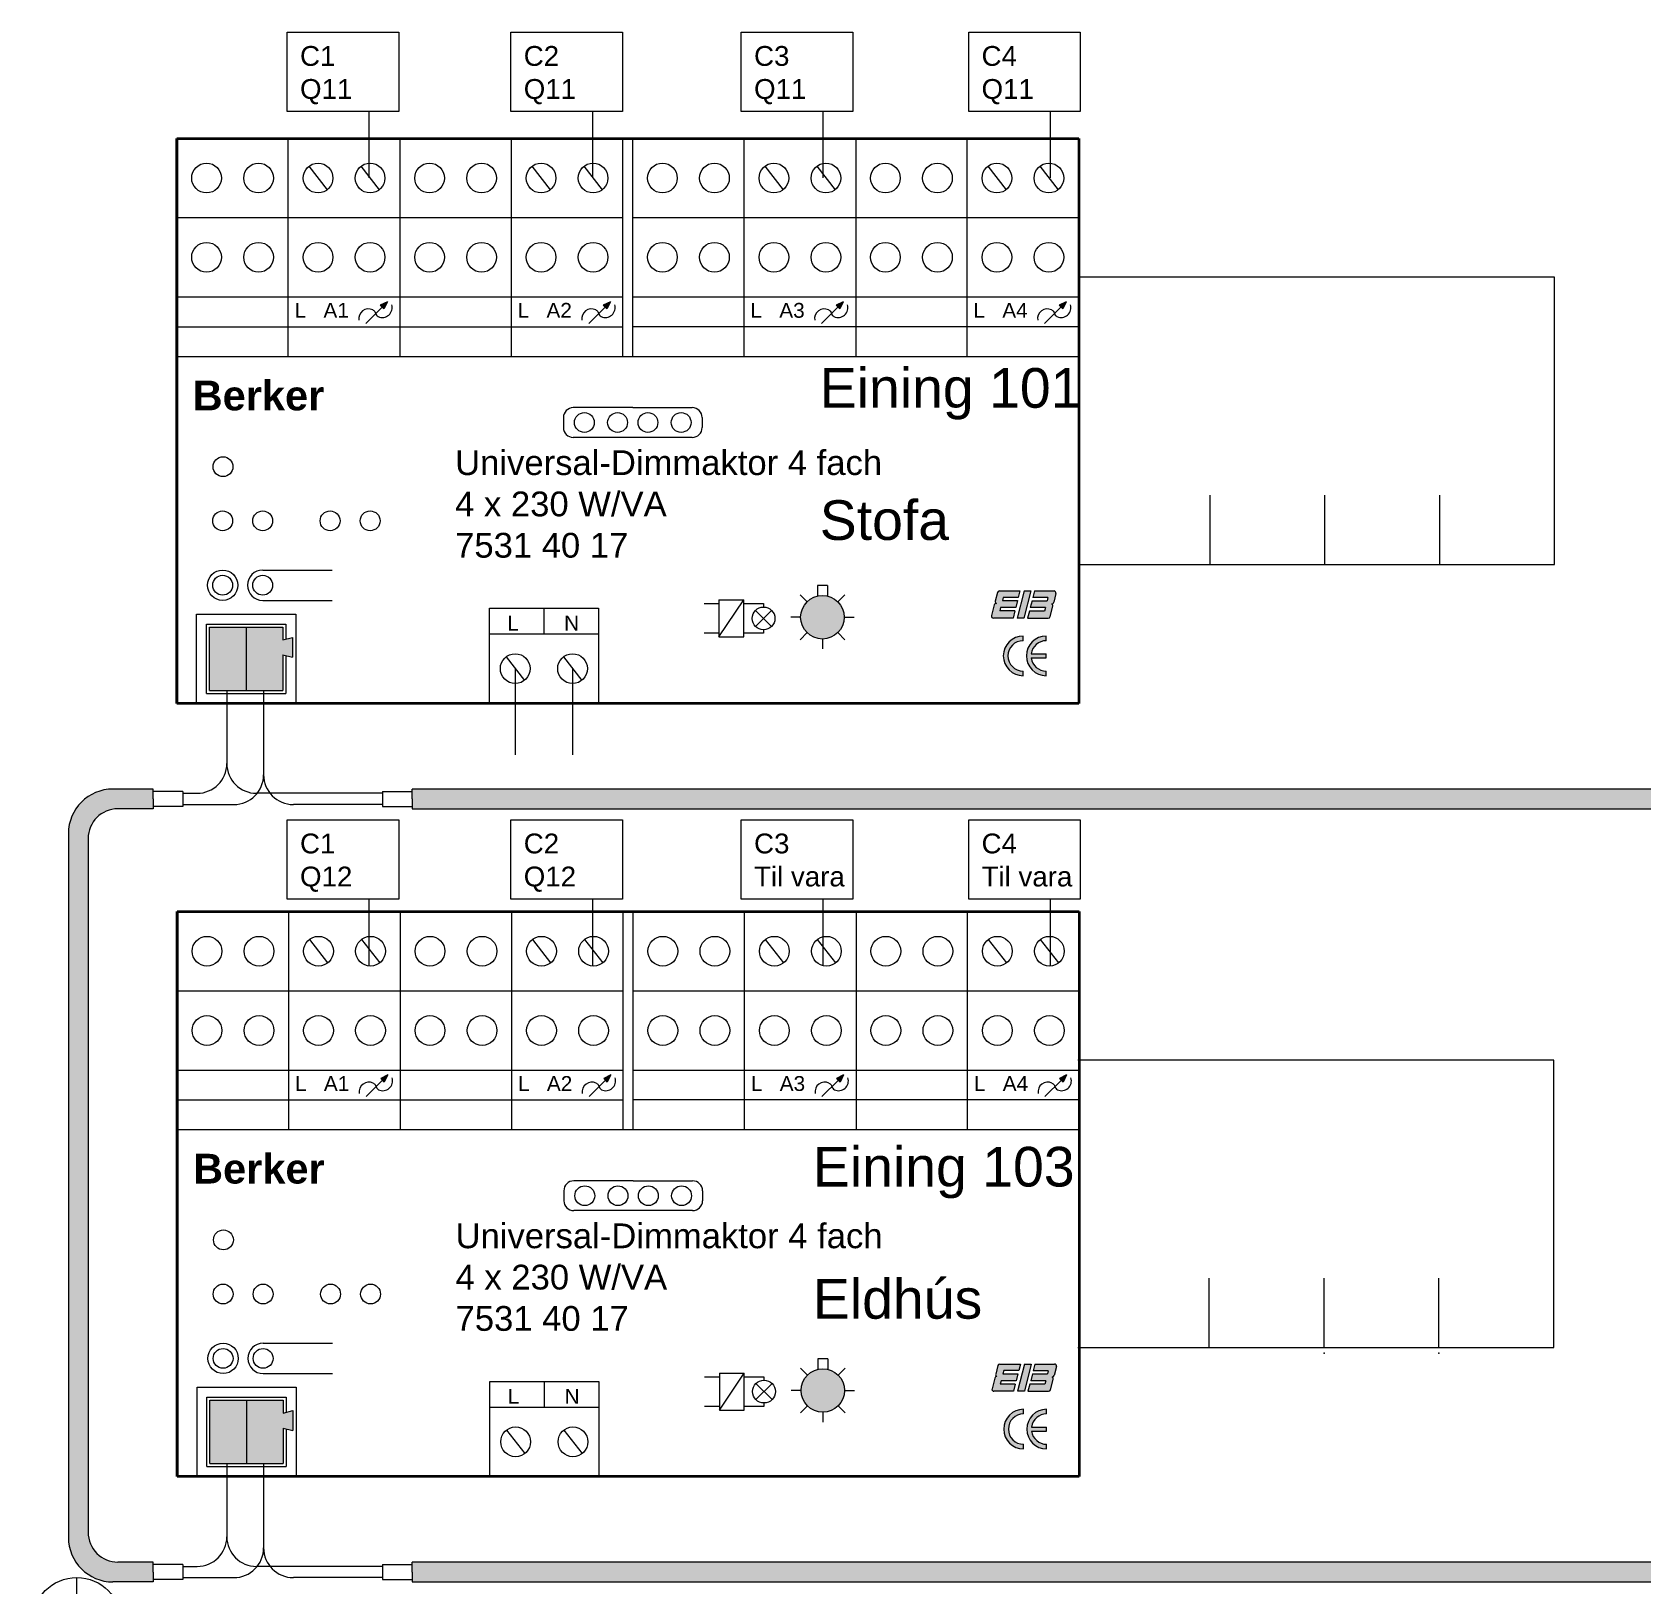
# Model space of a CAD drawing. Header units: millimetres. Extents: x -242231 to 419123, y -2399 to 525285.
# Drawn here: x -50693 to -47420, y 175214 to 178371 of the extents above; entities that cross this region are included whole.
import ezdxf

# ---------------------------------------------------------------- set-up
doc = ezdxf.new("R2010")
doc.units = ezdxf.units.MM
for name, color, linetype, lineweight in [('R-635 Töfluteikning', 7, 'Continuous', 15), ('R-635 Töfluteikning dinskinna', 32, 'Continuous', 15), ('R-635 Töfluteikning þunt', 251, 'Continuous', 20), ('R-635 Töfluteikning þykkt', 7, 'Continuous', 35), ('Texti', 3, 'Continuous', 20)]:
    doc.layers.add(name, color=color, linetype=linetype, lineweight=lineweight)
doc.styles.get("Standard").update_dxf_attribs({"font": 'arial.ttf'})

msp = doc.modelspace()

# ---------------------------------------------------------------- hatches: boundary and pattern name
at = {"layer": 'R-635 Töfluteikning'}
h = msp.add_hatch(color=256, dxfattribs=at)
h.dxf.hatch_style = 1
h.paths.add_polyline_path([(-49970.659, 177822.835), (-49985.086, 177815.757), (-49977.738, 177808.409)])
h = msp.add_hatch(color=256, dxfattribs=at)
h.dxf.hatch_style = 1
h.paths.add_polyline_path([(-49517.15, 177822.835), (-49531.576, 177815.757), (-49524.228, 177808.409)])
h = msp.add_hatch(color=256, dxfattribs=at)
h.dxf.hatch_style = 1
h.paths.add_polyline_path([(-49043.638, 177822.835), (-49058.064, 177815.757), (-49050.716, 177808.409)])
h = msp.add_hatch(color=256, dxfattribs=at)
h.dxf.hatch_style = 1
h.paths.add_polyline_path([(-48590.128, 177822.835), (-48604.555, 177815.757), (-48597.207, 177808.409)])
h = msp.add_hatch(color=256, dxfattribs=at)
h.dxf.hatch_style = 1
h.paths.add_polyline_path([(-49041.726, 177181.162, 1), (-49130.185, 177181.162, 1)])
h = msp.add_hatch(color=5, dxfattribs=at)
h.dxf.hatch_style = 1
h.paths.add_polyline_path([(-48726.05, 177234.766, 0.34332994), (-48729.958, 177231.724), (-48734.386, 177214.229, 0.40171035), (-48731.634, 177209.378, 0.38359925), (-48736.504, 177205.863), (-48741.91, 177184.505, 0.4888375), (-48738.002, 177179.484), (-48698.23, 177179.484), (-48694.57, 177193.942), (-48725.274, 177193.942), (-48723.407, 177201.018), (-48692.779, 177201.018), (-48689.247, 177214.972), (-48719.725, 177214.972), (-48718.018, 177221.442), (-48687.609, 177221.442), (-48684.237, 177234.766)])
h.paths.add_polyline_path([(-48689.884, 177179.484), (-48675.954, 177179.484), (-48661.961, 177234.766), (-48675.891, 177234.766)])
h.paths.add_polyline_path([(-48654.712, 177234.766), (-48658.131, 177221.257), (-48627.427, 177221.257), (-48629.065, 177214.787), (-48659.543, 177214.787), (-48663.225, 177200.833), (-48632.521, 177200.833), (-48634.388, 177193.757), (-48665.092, 177193.757), (-48668.705, 177179.484), (-48626.808, 177179.484, 0.34332994), (-48622.9, 177182.526), (-48617.559, 177203.626, 0.35094923), (-48619.646, 177208.212), (-48619.426, 177208.646, 0.34332994), (-48615.518, 177211.688), (-48610.947, 177229.746, 0.4888375), (-48614.855, 177234.766)])
h = msp.add_hatch(color=3, dxfattribs=at)
h.dxf.hatch_style = 1
h.paths.add_polyline_path([(-50332.326, 177032.114), (-50257.748, 177032.114), (-50257.748, 177161.112), (-50332.326, 177161.112)])
h = msp.add_hatch(color=1, dxfattribs=at)
h.dxf.hatch_style = 1
h.paths.add_polyline_path([(-50183.171, 177104.385), (-50163.675, 177099.539), (-50163.675, 177139.851), (-50183.171, 177135.006), (-50183.171, 177161.112), (-50257.748, 177161.112), (-50257.748, 177032.114), (-50183.171, 177032.114)])
h = msp.add_hatch(color=256, dxfattribs=at)
h.dxf.hatch_style = 1
h.paths.add_polyline_path([(-48677.744, 177062.3), (-48677.744, 177071.717, -1), (-48677.744, 177133.506), (-48677.744, 177142.924, 1)])
h.paths.add_polyline_path([(-48630.77, 177133.506), (-48630.77, 177142.924, 1), (-48630.77, 177062.3), (-48630.77, 177071.717, -0.37450812), (-48661.373, 177098.379), (-48630.77, 177098.379), (-48630.77, 177106.845), (-48661.373, 177106.845, -0.37450812)])
h = msp.add_hatch(color=3, dxfattribs=at)
h.dxf.hatch_style = 1
h.paths.add_polyline_path([(-50518.637, 176791.643), (-50446.781, 176791.643), (-50446.781, 176811.799), (-50446.781, 176831.955), (-50528.715, 176831.955, 0.41421356), (-50619.417, 176741.253), (-50619.417, 175310.178, 0.41421356), (-50528.715, 175219.476), (-50446.781, 175219.476), (-50446.781, 175239.632), (-50446.781, 175259.788), (-50518.637, 175259.788, -0.41421356), (-50579.105, 175320.256), (-50579.105, 176731.175, -0.41421356)])
h = msp.add_hatch(color=3, dxfattribs=at)
h.dxf.hatch_style = 1
h.paths.add_polyline_path([(-49920.218, 176831.955), (-49920.218, 176811.799), (-49920.218, 176791.643), (-46475.899, 176791.643), (-46475.899, 176811.799), (-46475.899, 176831.955)])
h = msp.add_hatch(color=256, dxfattribs=at)
h.dxf.hatch_style = 1
h.paths.add_polyline_path([(-49969.777, 176250.532), (-49984.203, 176243.453), (-49976.855, 176236.105)])
h = msp.add_hatch(color=256, dxfattribs=at)
h.dxf.hatch_style = 1
h.paths.add_polyline_path([(-49516.267, 176250.532), (-49530.693, 176243.453), (-49523.346, 176236.105)])
h = msp.add_hatch(color=256, dxfattribs=at)
h.dxf.hatch_style = 1
h.paths.add_polyline_path([(-49042.755, 176250.532), (-49057.181, 176243.453), (-49049.833, 176236.105)])
h = msp.add_hatch(color=256, dxfattribs=at)
h.dxf.hatch_style = 1
h.paths.add_polyline_path([(-48589.245, 176250.532), (-48603.672, 176243.453), (-48596.324, 176236.105)])
h = msp.add_hatch(color=256, dxfattribs=at)
h.dxf.hatch_style = 1
h.paths.add_polyline_path([(-49040.843, 175608.859, 1), (-49129.302, 175608.859, 1)])
h = msp.add_hatch(color=5, dxfattribs=at)
h.dxf.hatch_style = 1
h.paths.add_polyline_path([(-48725.167, 175662.463, 0.34332994), (-48729.075, 175659.421), (-48733.503, 175641.925, 0.40171035), (-48730.751, 175637.074, 0.38359925), (-48735.621, 175633.559), (-48741.027, 175612.201, 0.4888375), (-48737.119, 175607.181), (-48697.347, 175607.181), (-48693.687, 175621.639), (-48724.391, 175621.639), (-48722.524, 175628.715), (-48691.896, 175628.715), (-48688.364, 175642.669), (-48718.842, 175642.669), (-48717.135, 175649.138), (-48686.727, 175649.138), (-48683.354, 175662.463)])
h.paths.add_polyline_path([(-48689.002, 175607.181), (-48675.072, 175607.181), (-48661.079, 175662.463), (-48675.008, 175662.463)])
h.paths.add_polyline_path([(-48653.829, 175662.463), (-48657.249, 175648.953), (-48626.545, 175648.953), (-48628.182, 175642.484), (-48658.661, 175642.484), (-48662.342, 175628.53), (-48631.638, 175628.53), (-48633.505, 175621.454), (-48664.209, 175621.454), (-48667.822, 175607.181), (-48625.925, 175607.181, 0.34332994), (-48622.017, 175610.223), (-48616.676, 175631.322, 0.35094923), (-48618.763, 175635.908), (-48618.543, 175636.343, 0.34332994), (-48614.635, 175639.385), (-48610.065, 175657.443, 0.4888375), (-48613.973, 175662.463)])
h = msp.add_hatch(color=3, dxfattribs=at)
h.dxf.hatch_style = 1
h.paths.add_polyline_path([(-50331.389, 175459.983), (-50256.812, 175459.983), (-50256.812, 175588.981), (-50331.389, 175588.981)])
h = msp.add_hatch(color=1, dxfattribs=at)
h.dxf.hatch_style = 1
h.paths.add_polyline_path([(-50182.235, 175532.255), (-50162.738, 175527.409), (-50162.738, 175567.721), (-50182.235, 175562.875), (-50182.235, 175588.981), (-50256.812, 175588.981), (-50256.812, 175459.983), (-50182.235, 175459.983)])
h = msp.add_hatch(color=256, dxfattribs=at)
h.dxf.hatch_style = 1
h.paths.add_polyline_path([(-48676.862, 175489.996), (-48676.862, 175499.414, -1), (-48676.862, 175561.203), (-48676.862, 175570.62, 1)])
h.paths.add_polyline_path([(-48629.887, 175561.203), (-48629.887, 175570.62, 1), (-48629.887, 175489.996), (-48629.887, 175499.414, -0.37450812), (-48660.491, 175526.076), (-48629.887, 175526.076), (-48629.887, 175534.541), (-48660.491, 175534.541, -0.37450812)])
h = msp.add_hatch(color=3, dxfattribs=at)
h.dxf.hatch_style = 1
h.paths.add_polyline_path([(-49920.218, 175259.881), (-49920.218, 175239.725), (-49920.218, 175219.569), (-46475.899, 175219.569), (-46475.899, 175239.725), (-46475.899, 175259.881)])

# ---------------------------------------------------------------- linework, layer by layer
for p, q in [((-50174.266, 178209.716), (-50174.266, 178370.964)), ((-50174.266, 178370.964), (-49947.511, 178370.964)), ((-49947.511, 178370.964), (-49947.511, 178209.716)), ((-49719.283, 178209.716), (-49719.283, 178370.964)), ((-49719.283, 178370.964), (-49492.528, 178370.964)), ((-49492.528, 178370.964), (-49492.528, 178209.716)), ((-49250.918, 178209.716), (-49250.918, 178370.964)), ((-49250.918, 178370.964), (-49024.163, 178370.964)), ((-49024.163, 178370.964), (-49024.163, 178209.716)), ((-48788.229, 178209.716), (-48788.229, 178370.964)), ((-48788.229, 178370.964), (-48561.474, 178370.964)), ((-48561.474, 178370.964), (-48561.474, 178209.716)), ((-49947.511, 178209.716), (-50174.266, 178209.716)), ((-50007.979, 178074.68), (-50007.979, 178209.716)), ((-49492.528, 178209.716), (-49719.283, 178209.716)), ((-49552.996, 178074.68), (-49552.996, 178209.716)), ((-49024.163, 178209.716), (-49250.918, 178209.716)), ((-49084.631, 178074.68), (-49084.631, 178209.716)), ((-48561.474, 178209.716), (-48788.229, 178209.716)), ((-48621.942, 178074.68), (-48621.942, 178209.716)), ((-50172.042, 177711.614), (-50172.042, 178155.046)), ((-49945.288, 178155.046), (-49945.288, 177711.614)), ((-49718.533, 177711.614), (-49718.533, 178155.046)), ((-49491.778, 177711.614), (-49491.778, 178155.046)), ((-49471.776, 177711.614), (-49471.776, 178155.046)), ((-49245.021, 177711.614), (-49245.021, 178155.046)), ((-49018.266, 178155.046), (-49018.266, 177711.614)), ((-48791.511, 177711.614), (-48791.511, 178155.046)), ((-50398.797, 177993.798), (-49491.778, 177993.798)), ((-49471.776, 177993.798), (-48564.756, 177993.798)), ((-50398.797, 177832.55), (-49491.778, 177832.55)), ((-50014.744, 177778.751), (-49981.412, 177812.083)), ((-49970.659, 177822.835), (-49985.086, 177815.757)), ((-49985.086, 177815.757), (-49977.738, 177808.409)), ((-49970.659, 177822.835), (-49977.738, 177808.409)), ((-49561.234, 177778.751), (-49527.902, 177812.083)), ((-49517.15, 177822.835), (-49531.576, 177815.757)), ((-49531.576, 177815.757), (-49524.228, 177808.409)), ((-49517.15, 177822.835), (-49524.228, 177808.409)), ((-49471.776, 177832.55), (-48564.756, 177832.55)), ((-49087.722, 177778.751), (-49054.39, 177812.083)), ((-49043.638, 177822.835), (-49058.064, 177815.757)), ((-49058.064, 177815.757), (-49050.716, 177808.409)), ((-49043.638, 177822.835), (-49050.716, 177808.409)), ((-48634.213, 177778.751), (-48600.881, 177812.083)), ((-48590.128, 177822.835), (-48604.555, 177815.757)), ((-48604.555, 177815.757), (-48597.207, 177808.409)), ((-48590.128, 177822.835), (-48597.207, 177808.409)), ((-50398.797, 177772.082), (-49491.778, 177772.082)), ((-48564.756, 177772.082), (-49471.776, 177772.082)), ((-50398.797, 177711.614), (-48564.756, 177711.614)), ((-49612.714, 177587.271), (-49612.714, 177567.115)), ((-49471.622, 177607.427), (-49592.558, 177607.427)), ((-49471.622, 177607.427), (-49350.686, 177607.427)), ((-49330.53, 177587.271), (-49330.53, 177567.115)), ((-49350.686, 177546.959), (-49592.558, 177546.959)), ((-50224.199, 177277.245), (-50083.107, 177277.245)), ((-49117.23, 177212.437), (-49131.483, 177226.69)), ((-49075.877, 177245.548), (-49096.033, 177245.548)), ((-49096.033, 177245.548), (-49096.033, 177224.228)), ((-49075.877, 177245.548), (-49075.877, 177224.228)), ((-49054.68, 177212.437), (-49040.428, 177226.69)), ((-50224.199, 177215.5), (-50083.107, 177215.5)), ((-49763.183, 177147.246), (-49763.183, 177199.488)), ((-49763.183, 177199.488), (-49541.467, 177199.488)), ((-49652.325, 177199.488), (-49652.325, 177147.246)), ((-49541.467, 177199.488), (-49541.467, 177147.246)), ((-49326.579, 177209.09), (-49296.345, 177209.09)), ((-49326.579, 177209.09), (-49296.345, 177209.09)), ((-49296.345, 177216.463), (-49296.345, 177141.249)), ((-49296.345, 177216.463), (-49245.955, 177216.463)), ((-49296.345, 177141.249), (-49245.955, 177216.463)), ((-49245.955, 177141.249), (-49245.955, 177216.463)), ((-49245.955, 177209.09), (-49205.643, 177209.09)), ((-49189.275, 177162.488), (-49222.01, 177195.223)), ((-49222.01, 177162.488), (-49189.275, 177195.223)), ((-49205.643, 177209.09), (-49205.643, 177202.003)), ((-50358.485, 177006.155), (-50358.485, 177187.558)), ((-50358.485, 177187.558), (-50156.925, 177187.558)), ((-50332.282, 177032.357), (-50332.282, 177161.356)), ((-50332.282, 177161.356), (-50183.128, 177161.356)), ((-50257.705, 177161.356), (-50257.705, 177032.357)), ((-50183.128, 177161.356), (-50183.128, 177135.249)), ((-50156.925, 177187.558), (-50156.925, 177006.155)), ((-49130.185, 177181.162), (-49150.341, 177181.162)), ((-49041.726, 177181.162), (-49021.57, 177181.162)), ((-50183.128, 177135.249), (-50163.632, 177140.095)), ((-50163.632, 177140.095), (-50163.632, 177099.783)), ((-49763.183, 177006.155), (-49763.183, 177147.246)), ((-49763.183, 177147.246), (-49541.467, 177147.246)), ((-49541.467, 177147.246), (-49541.467, 177006.155)), ((-49296.345, 177148.622), (-49326.579, 177148.622)), ((-49296.345, 177141.249), (-49245.955, 177141.249)), ((-49205.643, 177148.622), (-49245.955, 177148.622)), ((-49205.643, 177155.708), (-49205.643, 177148.622)), ((-49117.23, 177149.887), (-49131.483, 177135.634)), ((-49085.955, 177136.932), (-49085.955, 177116.776)), ((-49054.68, 177149.887), (-49040.428, 177135.634)), ((-48677.744, 177133.506), (-48677.744, 177142.924)), ((-48630.77, 177133.506), (-48630.77, 177142.924)), ((-50183.128, 177104.629), (-50183.128, 177032.357)), ((-50183.128, 177104.629), (-50163.632, 177099.783)), ((-48661.373, 177106.845), (-48630.77, 177106.845)), ((-48661.373, 177098.379), (-48630.77, 177098.379)), ((-48630.77, 177098.379), (-48630.77, 177106.845)), ((-48677.744, 177062.3), (-48677.744, 177071.717)), ((-48630.77, 177062.3), (-48630.77, 177071.717)), ((-50332.282, 177032.357), (-50183.128, 177032.357)), ((-50386.313, 176826.916), (-50446.781, 176826.916)), ((-50386.313, 176796.682), (-50446.781, 176796.682)), ((-50386.313, 176826.916), (-50386.313, 176796.682)), ((-49980.686, 176826.916), (-49980.686, 176796.682)), ((-49980.686, 176826.916), (-49920.218, 176826.916)), ((-49980.686, 176796.682), (-49920.218, 176796.682)), ((-50174.266, 176608.201), (-50174.266, 176769.449)), ((-50174.266, 176769.449), (-49947.511, 176769.449)), ((-49947.511, 176769.449), (-49947.511, 176608.201)), ((-49719.283, 176608.201), (-49719.283, 176769.449)), ((-49719.283, 176769.449), (-49492.528, 176769.449)), ((-49492.528, 176769.449), (-49492.528, 176608.201)), ((-49250.918, 176608.201), (-49250.918, 176769.449)), ((-49250.918, 176769.449), (-49024.163, 176769.449)), ((-49024.163, 176769.449), (-49024.163, 176608.201)), ((-48788.229, 176608.201), (-48788.229, 176769.449)), ((-48788.229, 176769.449), (-48561.474, 176769.449)), ((-48561.474, 176769.449), (-48561.474, 176608.201)), ((-49947.511, 176608.201), (-50174.266, 176608.201)), ((-50007.979, 176473.165), (-50007.979, 176608.201)), ((-49492.528, 176608.201), (-49719.283, 176608.201)), ((-49552.996, 176473.165), (-49552.996, 176608.201)), ((-49024.163, 176608.201), (-49250.918, 176608.201)), ((-49084.631, 176473.165), (-49084.631, 176608.201)), ((-48561.474, 176608.201), (-48788.229, 176608.201)), ((-48621.942, 176473.165), (-48621.942, 176608.201)), ((-50171.16, 176139.311), (-50171.16, 176582.742)), ((-49944.405, 176582.742), (-49944.405, 176139.311)), ((-49717.65, 176139.311), (-49717.65, 176582.742)), ((-49490.895, 176139.311), (-49490.895, 176582.742)), ((-49470.893, 176139.311), (-49470.893, 176582.742)), ((-49244.138, 176139.311), (-49244.138, 176582.742)), ((-49017.383, 176582.742), (-49017.383, 176139.311)), ((-48790.628, 176139.311), (-48790.628, 176582.742)), ((-50397.914, 176421.494), (-49490.895, 176421.494)), ((-49470.893, 176421.494), (-48563.874, 176421.494)), ((-50397.914, 176260.246), (-49490.895, 176260.246)), ((-50013.861, 176206.447), (-49980.529, 176239.779)), ((-49969.777, 176250.532), (-49984.203, 176243.453)), ((-49984.203, 176243.453), (-49976.855, 176236.105)), ((-49969.777, 176250.532), (-49976.855, 176236.105)), ((-49560.352, 176206.447), (-49527.02, 176239.779)), ((-49516.267, 176250.532), (-49530.693, 176243.453)), ((-49530.693, 176243.453), (-49523.346, 176236.105)), ((-49516.267, 176250.532), (-49523.346, 176236.105)), ((-49470.893, 176260.246), (-48563.874, 176260.246)), ((-49086.839, 176206.447), (-49053.507, 176239.779)), ((-49042.755, 176250.532), (-49057.181, 176243.453)), ((-49057.181, 176243.453), (-49049.833, 176236.105)), ((-49042.755, 176250.532), (-49049.833, 176236.105)), ((-48633.33, 176206.447), (-48599.998, 176239.779)), ((-48589.245, 176250.532), (-48603.672, 176243.453)), ((-48603.672, 176243.453), (-48596.324, 176236.105)), ((-48589.245, 176250.532), (-48596.324, 176236.105)), ((-50397.914, 176199.778), (-49490.895, 176199.778)), ((-48563.874, 176199.778), (-49470.893, 176199.778)), ((-50397.914, 176139.311), (-48563.874, 176139.311)), ((-49611.831, 176014.967), (-49611.831, 175994.811)), ((-49470.739, 176035.123), (-49591.675, 176035.123)), ((-49470.739, 176035.123), (-49349.803, 176035.123)), ((-49329.647, 176014.967), (-49329.647, 175994.811)), ((-49349.803, 175974.655), (-49591.675, 175974.655)), ((-50223.316, 175704.941), (-50082.224, 175704.941)), ((-49116.348, 175640.134), (-49130.6, 175654.386)), ((-49074.994, 175673.244), (-49095.15, 175673.244)), ((-49095.15, 175673.244), (-49095.15, 175651.925)), ((-49074.994, 175673.244), (-49074.994, 175651.925)), ((-49053.797, 175640.134), (-49039.545, 175654.386)), ((-50223.316, 175643.197), (-50082.224, 175643.197)), ((-49762.3, 175574.943), (-49762.3, 175627.185)), ((-49762.3, 175627.185), (-49540.585, 175627.185)), ((-49651.442, 175627.185), (-49651.442, 175574.943)), ((-49540.585, 175627.185), (-49540.585, 175574.943)), ((-49325.696, 175636.786), (-49295.462, 175636.786)), ((-49325.696, 175636.786), (-49295.462, 175636.786)), ((-49295.462, 175644.16), (-49295.462, 175568.945)), ((-49295.462, 175644.16), (-49245.072, 175644.16)), ((-49295.462, 175568.945), (-49245.072, 175644.16)), ((-49245.072, 175568.945), (-49245.072, 175644.16)), ((-49245.072, 175636.786), (-49204.76, 175636.786)), ((-49188.392, 175590.185), (-49221.128, 175622.92)), ((-49221.128, 175590.185), (-49188.392, 175622.92)), ((-49204.76, 175636.786), (-49204.76, 175629.7)), ((-50357.602, 175433.851), (-50357.602, 175615.255)), ((-50357.602, 175615.255), (-50156.043, 175615.255)), ((-50331.4, 175460.054), (-50331.4, 175589.052)), ((-50331.4, 175589.052), (-50182.245, 175589.052)), ((-50256.823, 175589.052), (-50256.823, 175460.054)), ((-50182.245, 175589.052), (-50182.245, 175562.946)), ((-50156.043, 175615.255), (-50156.043, 175433.851)), ((-49129.302, 175608.859), (-49149.458, 175608.859)), ((-49040.843, 175608.859), (-49020.687, 175608.859)), ((-50182.245, 175562.946), (-50162.749, 175567.792)), ((-50162.749, 175567.792), (-50162.749, 175527.48)), ((-49762.3, 175433.851), (-49762.3, 175574.943)), ((-49762.3, 175574.943), (-49540.585, 175574.943)), ((-49540.585, 175574.943), (-49540.585, 175433.851)), ((-49295.462, 175576.318), (-49325.696, 175576.318)), ((-49295.462, 175568.945), (-49245.072, 175568.945)), ((-49204.76, 175576.318), (-49245.072, 175576.318)), ((-49204.76, 175583.405), (-49204.76, 175576.318)), ((-49116.348, 175577.584), (-49130.6, 175563.331)), ((-49085.072, 175564.629), (-49085.072, 175544.473)), ((-49053.797, 175577.584), (-49039.545, 175563.331)), ((-48676.862, 175561.203), (-48676.862, 175570.62)), ((-48629.887, 175561.203), (-48629.887, 175570.62)), ((-50182.245, 175532.325), (-50182.245, 175460.054)), ((-50182.245, 175532.325), (-50162.749, 175527.48)), ((-48660.491, 175534.541), (-48629.887, 175534.541)), ((-48660.491, 175526.076), (-48629.887, 175526.076)), ((-48629.887, 175526.076), (-48629.887, 175534.541)), ((-48676.862, 175489.996), (-48676.862, 175499.414)), ((-48629.887, 175489.996), (-48629.887, 175499.414)), ((-50331.4, 175460.054), (-50182.245, 175460.054)), ((-50602.235, 175046.993), (-50602.235, 175228.397)), ((-50386.313, 175254.749), (-50446.781, 175254.749)), ((-50386.313, 175254.749), (-50386.313, 175224.515)), ((-49980.686, 175254.749), (-49980.686, 175224.515)), ((-49980.686, 175254.749), (-49920.218, 175254.749)), ((-50386.313, 175224.515), (-50446.781, 175224.515)), ((-49980.686, 175224.515), (-49920.218, 175224.515))]:
    msp.add_line(p, q, dxfattribs=at)
at = {"layer": 'R-635 Töfluteikning', "color": 5}
for p, q in [((-48729.958, 177231.724), (-48734.386, 177214.229)), ((-48726.05, 177234.766), (-48684.237, 177234.766)), ((-48718.018, 177221.442), (-48719.725, 177214.972)), ((-48687.609, 177221.442), (-48718.018, 177221.442)), ((-48675.891, 177234.766), (-48689.884, 177179.484)), ((-48684.237, 177234.766), (-48687.609, 177221.442)), ((-48661.961, 177234.766), (-48675.954, 177179.484)), ((-48675.891, 177234.766), (-48661.961, 177234.766)), ((-48654.712, 177234.766), (-48658.131, 177221.257)), ((-48654.712, 177234.766), (-48614.855, 177234.766)), ((-48610.947, 177229.746), (-48615.518, 177211.688)), ((-48736.427, 177206.166), (-48741.91, 177184.505)), ((-48731.779, 177209.424), (-48731.791, 177209.392)), ((-48723.407, 177201.018), (-48725.274, 177193.942)), ((-48694.57, 177193.942), (-48725.274, 177193.942)), ((-48692.703, 177201.018), (-48723.407, 177201.018)), ((-48719.725, 177214.972), (-48689.247, 177214.972)), ((-48694.57, 177193.942), (-48698.23, 177179.484)), ((-48689.247, 177214.972), (-48692.779, 177201.018)), ((-48665.092, 177193.757), (-48668.705, 177179.484)), ((-48634.388, 177193.757), (-48665.092, 177193.757)), ((-48659.543, 177214.787), (-48663.225, 177200.833)), ((-48632.521, 177200.833), (-48663.225, 177200.833)), ((-48659.543, 177214.787), (-48629.065, 177214.787)), ((-48627.427, 177221.257), (-48658.131, 177221.257)), ((-48632.521, 177200.833), (-48634.388, 177193.757)), ((-48627.427, 177221.257), (-48629.065, 177214.787)), ((-48622.9, 177182.526), (-48617.559, 177203.626)), ((-48619.426, 177208.646), (-48619.646, 177208.212)), ((-48698.23, 177179.484), (-48738.002, 177179.484)), ((-48675.954, 177179.484), (-48689.884, 177179.484)), ((-48668.705, 177179.484), (-48626.808, 177179.484)), ((-49594.026, 177076.7), (-49594.026, 176901.673)), ((-48729.075, 175659.421), (-48733.503, 175641.925)), ((-48725.167, 175662.463), (-48683.354, 175662.463)), ((-48675.008, 175662.463), (-48689.002, 175607.181)), ((-48683.354, 175662.463), (-48686.727, 175649.138)), ((-48661.079, 175662.463), (-48675.072, 175607.181)), ((-48675.008, 175662.463), (-48661.079, 175662.463)), ((-48653.829, 175662.463), (-48657.249, 175648.953)), ((-48653.829, 175662.463), (-48613.973, 175662.463)), ((-48610.065, 175657.443), (-48614.635, 175639.385)), ((-48735.544, 175633.863), (-48741.027, 175612.201)), ((-48730.897, 175637.121), (-48730.908, 175637.088)), ((-48722.524, 175628.715), (-48724.391, 175621.639)), ((-48693.687, 175621.639), (-48724.391, 175621.639)), ((-48691.82, 175628.715), (-48722.524, 175628.715)), ((-48717.135, 175649.138), (-48718.842, 175642.669)), ((-48718.842, 175642.669), (-48688.364, 175642.669)), ((-48686.727, 175649.138), (-48717.135, 175649.138)), ((-48693.687, 175621.639), (-48697.347, 175607.181)), ((-48688.364, 175642.669), (-48691.896, 175628.715)), ((-48664.209, 175621.454), (-48667.822, 175607.181)), ((-48633.505, 175621.454), (-48664.209, 175621.454)), ((-48658.661, 175642.484), (-48662.342, 175628.53)), ((-48631.638, 175628.53), (-48662.342, 175628.53)), ((-48658.661, 175642.484), (-48628.182, 175642.484)), ((-48626.545, 175648.953), (-48657.249, 175648.953)), ((-48631.638, 175628.53), (-48633.505, 175621.454)), ((-48626.545, 175648.953), (-48628.182, 175642.484)), ((-48622.017, 175610.223), (-48616.676, 175631.322)), ((-48618.543, 175636.343), (-48618.763, 175635.908)), ((-48697.347, 175607.181), (-48737.119, 175607.181)), ((-48675.072, 175607.181), (-48689.002, 175607.181)), ((-48667.822, 175607.181), (-48625.925, 175607.181))]:
    msp.add_line(p, q, dxfattribs=at)
at = {"layer": 'R-635 Töfluteikning', "color": 36}
msp.add_line((-49710.624, 177076.7), (-49710.624, 176901.673), dxfattribs=at)
at = {"layer": 'R-635 Töfluteikning', "color": 3}
for p, q in [((-50297.125, 177032.357), (-50297.125, 176883.684)), ((-50446.781, 176831.955), (-50528.715, 176831.955)), ((-50446.781, 176811.799), (-50446.781, 176831.955)), ((-49920.218, 176811.799), (-49920.218, 176831.955)), ((-46475.899, 176831.955), (-49920.218, 176831.955)), ((-50446.781, 176811.799), (-50446.781, 176791.643)), ((-50386.313, 176823.216), (-50357.592, 176823.216)), ((-49980.686, 176823.216), (-50236.657, 176823.216)), ((-49920.218, 176811.799), (-49920.218, 176791.643)), ((-50446.781, 176791.643), (-50518.637, 176791.643)), ((-49920.218, 176791.643), (-46475.899, 176791.643)), ((-50619.417, 176741.253), (-50619.417, 175310.178)), ((-50579.105, 176731.175), (-50579.105, 175320.258)), ((-50297.125, 175460.191), (-50297.125, 175311.517)), ((-50446.781, 175259.788), (-50518.637, 175259.788)), ((-50446.781, 175239.632), (-50446.781, 175259.788)), ((-46475.899, 175259.881), (-49920.218, 175259.881)), ((-49920.218, 175239.632), (-49920.218, 175259.788)), ((-50446.781, 175239.632), (-50446.781, 175219.476)), ((-50386.313, 175251.049), (-50357.592, 175251.049)), ((-49980.686, 175251.049), (-50236.657, 175251.049)), ((-49920.218, 175239.632), (-49920.218, 175219.476)), ((-50446.781, 175219.476), (-50528.715, 175219.476)), ((-49920.218, 175219.569), (-46475.899, 175219.569))]:
    msp.add_line(p, q, dxfattribs=at)
at = {"layer": 'R-635 Töfluteikning', "color": 1}
for p, q in [((-50222.31, 177032.357), (-50222.31, 176860.85)), ((-50386.313, 176800.383), (-50282.778, 176800.383)), ((-49980.686, 176800.383), (-50161.842, 176800.383)), ((-50222.31, 175460.191), (-50222.31, 175288.684)), ((-50386.313, 175228.216), (-50282.778, 175228.216)), ((-49980.686, 175228.216), (-50161.842, 175228.216))]:
    msp.add_line(p, q, dxfattribs=at)
at = {"layer": 'R-635 Töfluteikning'}
for centre, radius in [((-50338.329, 178074.422), 30.234), ((-50232.51, 178074.422), 30.234), ((-50111.574, 178074.422), 30.234), ((-50005.756, 178074.422), 30.234), ((-49884.82, 178074.422), 30.234), ((-49779.001, 178074.422), 30.234), ((-49658.065, 178074.422), 30.234), ((-49552.246, 178074.422), 30.234), ((-49411.308, 178074.422), 30.234), ((-49305.489, 178074.422), 30.234), ((-49184.553, 178074.422), 30.234), ((-49078.734, 178074.422), 30.234), ((-48957.798, 178074.422), 30.234), ((-48851.979, 178074.422), 30.234), ((-48731.043, 178074.422), 30.234), ((-48625.224, 178074.422), 30.234), ((-50338.329, 177913.174), 30.234), ((-50232.51, 177913.174), 30.234), ((-50111.574, 177913.174), 30.234), ((-50005.756, 177913.174), 30.234), ((-49884.82, 177913.174), 30.234), ((-49779.001, 177913.174), 30.234), ((-49658.065, 177913.174), 30.234), ((-49552.246, 177913.174), 30.234), ((-49411.308, 177913.174), 30.234), ((-49305.489, 177913.174), 30.234), ((-49184.553, 177913.174), 30.234), ((-49078.734, 177913.174), 30.234), ((-48957.798, 177913.174), 30.234), ((-48851.979, 177913.174), 30.234), ((-48731.043, 177913.174), 30.234), ((-48625.224, 177913.174), 30.234), ((-49570.022, 177577.193), 20.156), ((-49502.503, 177577.193), 20.156), ((-49440.741, 177577.193), 20.156), ((-49373.222, 177577.193), 20.156), ((-50304.891, 177487.4), 20.156), ((-50305.587, 177377.298), 20.156), ((-50224.199, 177377.298), 20.156), ((-50087.07, 177377.298), 20.156), ((-50005.682, 177377.298), 20.156), ((-50305.587, 177246.372), 30.872), ((-50305.587, 177246.372), 20.156), ((-50224.199, 177246.372), 20.156), ((-49085.955, 177181.162), 44.23), ((-49205.643, 177178.856), 23.147), ((-49710.624, 177076.7), 30.234), ((-49594.026, 177076.7), 30.234), ((-50337.446, 176502.118), 30.234), ((-50231.628, 176502.118), 30.234), ((-50110.692, 176502.118), 30.234), ((-50004.873, 176502.118), 30.234), ((-49883.937, 176502.118), 30.234), ((-49778.118, 176502.118), 30.234), ((-49657.182, 176502.118), 30.234), ((-49551.363, 176502.118), 30.234), ((-49410.425, 176502.118), 30.234), ((-49304.606, 176502.118), 30.234), ((-49183.67, 176502.118), 30.234), ((-49077.851, 176502.118), 30.234), ((-48956.915, 176502.118), 30.234), ((-48851.096, 176502.118), 30.234), ((-48730.16, 176502.118), 30.234), ((-48624.341, 176502.118), 30.234), ((-50337.446, 176340.87), 30.234), ((-50231.628, 176340.87), 30.234), ((-50110.692, 176340.87), 30.234), ((-50004.873, 176340.87), 30.234), ((-49883.937, 176340.87), 30.234), ((-49778.118, 176340.87), 30.234), ((-49657.182, 176340.87), 30.234), ((-49551.363, 176340.87), 30.234), ((-49410.425, 176340.87), 30.234), ((-49304.606, 176340.87), 30.234), ((-49183.67, 176340.87), 30.234), ((-49077.851, 176340.87), 30.234), ((-48956.915, 176340.87), 30.234), ((-48851.096, 176340.87), 30.234), ((-48730.16, 176340.87), 30.234), ((-48624.341, 176340.87), 30.234), ((-49569.14, 176004.889), 20.156), ((-49501.62, 176004.889), 20.156), ((-49439.858, 176004.889), 20.156), ((-49372.339, 176004.889), 20.156), ((-50304.009, 175915.097), 20.156), ((-50304.704, 175804.995), 20.156), ((-50223.316, 175804.995), 20.156), ((-50086.187, 175804.995), 20.156), ((-50004.799, 175804.995), 20.156), ((-50304.704, 175674.069), 30.872), ((-50304.704, 175674.069), 20.156), ((-50223.316, 175674.069), 20.156), ((-49085.072, 175608.859), 44.23), ((-49204.76, 175606.552), 23.147), ((-49709.742, 175504.397), 30.234), ((-49593.143, 175504.397), 30.234), ((-50602.235, 175137.695), 90.702)]:
    msp.add_circle(centre, radius, dxfattribs=at)
for centre, radius, start, end in [((-49980.94, 177810.737), 19.996, 244.950715, 17.644125), ((-49527.43, 177810.737), 19.996, 244.950715, 17.644125), ((-49053.918, 177810.737), 19.996, 244.950715, 17.644125), ((-48600.408, 177810.737), 19.996, 244.950715, 17.644125), ((-50008.918, 177788.251), 19.996, 64.950715, 189.185), ((-49555.408, 177788.251), 19.996, 64.950715, 189.185), ((-49081.896, 177788.251), 19.996, 64.950715, 189.185), ((-48628.387, 177788.251), 19.996, 64.950715, 189.185), ((-49592.558, 177587.271), 20.156, 90, 180), ((-49350.686, 177587.271), 20.156, 0, 90), ((-49592.558, 177567.115), 20.156, 180, 270), ((-49350.686, 177567.115), 20.156, 270, 0), ((-50224.199, 177246.372), 30.872, 90, 270), ((-48677.744, 177102.612), 40.312, 90, 270), ((-48677.744, 177102.612), 30.895, 90, 270), ((-48630.77, 177102.612), 40.312, 90, 270), ((-48630.77, 177102.612), 30.895, 90, 172.125331), ((-48630.77, 177102.612), 30.895, 187.874669, 270), ((-49980.057, 176238.434), 19.996, 244.950715, 17.644125), ((-49526.547, 176238.434), 19.996, 244.950715, 17.644125), ((-49053.035, 176238.434), 19.996, 244.950715, 17.644125), ((-48599.526, 176238.434), 19.996, 244.950715, 17.644125), ((-50008.035, 176215.948), 19.996, 64.950715, 189.185), ((-49554.526, 176215.948), 19.996, 64.950715, 189.185), ((-49081.014, 176215.948), 19.996, 64.950715, 189.185), ((-48627.504, 176215.948), 19.996, 64.950715, 189.185), ((-49591.675, 176014.967), 20.156, 90, 180), ((-49349.803, 176014.967), 20.156, 0, 90), ((-49591.675, 175994.811), 20.156, 180, 270), ((-49349.803, 175994.811), 20.156, 270, 0), ((-50223.316, 175674.069), 30.872, 90, 270), ((-48676.862, 175530.308), 40.312, 90, 270), ((-48676.862, 175530.308), 30.895, 90, 270), ((-48629.887, 175530.308), 40.312, 90, 270), ((-48629.887, 175530.308), 30.895, 90, 172.125331), ((-48629.887, 175530.308), 30.895, 187.874669, 270)]:
    msp.add_arc(centre, radius, start, end, dxfattribs=at)
at = {"layer": 'R-635 Töfluteikning', "color": 5}
for centre, radius, start, end in [((-48726.05, 177230.735), 4.031, 90, 165.795524), ((-48614.855, 177230.735), 4.031, 345.795524, 90), ((-48732.115, 177204.913), 4.49, 85.862842, 163.796896), ((-48730.478, 177213.239), 4.031, 165.795524, 251.166797), ((-48621.467, 177204.615), 4.031, 345.795524, 63.149457), ((-48619.426, 177212.677), 4.031, 270, 345.795524), ((-48738.002, 177183.515), 4.031, 165.795524, 270), ((-48626.808, 177183.515), 4.031, 270, 345.795524), ((-48725.167, 175658.432), 4.031, 90, 165.795524), ((-48613.973, 175658.432), 4.031, 345.795524, 90), ((-48731.232, 175632.61), 4.49, 85.862842, 163.796896), ((-48729.595, 175640.936), 4.031, 165.795524, 251.166797), ((-48620.584, 175632.312), 4.031, 345.795524, 63.149457), ((-48618.543, 175640.374), 4.031, 270, 345.795524), ((-48737.119, 175611.212), 4.031, 165.795524, 270), ((-48625.925, 175611.212), 4.031, 270, 345.795524)]:
    msp.add_arc(centre, radius, start, end, dxfattribs=at)
at = {"layer": 'R-635 Töfluteikning', "color": 3}
for centre, radius, start, end in [((-50357.592, 176883.684), 60.468, 270, 0), ((-50236.657, 176883.684), 60.468, 180, 270), ((-50528.715, 176741.253), 90.702, 90, 180), ((-50518.637, 176731.175), 60.468, 90, 180), ((-50528.715, 175310.178), 90.702, 180, 270), ((-50518.637, 175320.256), 60.468, 179.998648, 270), ((-50357.592, 175311.517), 60.468, 270, 0), ((-50236.657, 175311.517), 60.468, 180, 270)]:
    msp.add_arc(centre, radius, start, end, dxfattribs=at)
at = {"layer": 'R-635 Töfluteikning', "color": 1}
for centre, start, end in [((-50282.778, 176860.85), 270, 0), ((-50161.842, 176860.85), 180, 270), ((-50282.778, 175288.684), 270, 0), ((-50161.842, 175288.684), 180, 270)]:
    msp.add_arc(centre, 60.468, start, end, dxfattribs=at)
at = {"layer": 'R-635 Töfluteikning'}
for points in [[(-50000.452, 177806.366), (-49996.228, 177802.694), (-49994.602, 177799.374), (-49992.785, 177795.694), (-49989.406, 177792.622)], [(-49546.942, 177806.366), (-49542.718, 177802.694), (-49541.092, 177799.374), (-49539.275, 177795.694), (-49535.896, 177792.622)], [(-49073.43, 177806.366), (-49069.206, 177802.694), (-49067.58, 177799.374), (-49065.763, 177795.694), (-49062.384, 177792.622)], [(-48619.921, 177806.366), (-48615.697, 177802.694), (-48614.07, 177799.374), (-48612.253, 177795.694), (-48608.875, 177792.622)], [(-49999.569, 176234.063), (-49995.345, 176230.391), (-49993.719, 176227.071), (-49991.902, 176223.39), (-49988.523, 176220.319)], [(-49546.059, 176234.063), (-49541.835, 176230.391), (-49540.209, 176227.071), (-49538.392, 176223.39), (-49535.013, 176220.319)], [(-49072.547, 176234.063), (-49068.323, 176230.391), (-49066.697, 176227.071), (-49064.88, 176223.39), (-49061.501, 176220.319)], [(-48619.038, 176234.063), (-48614.814, 176230.391), (-48613.187, 176227.071), (-48611.37, 176223.39), (-48607.992, 176220.319)]]:
    msp.add_spline(points, degree=3, dxfattribs=at)
at = {"layer": 'R-635 Töfluteikning dinskinna'}
for p, q in [((-47597.116, 177872.862), (-48564.756, 177872.862)), ((-47597.116, 177288.338), (-47597.116, 177872.862)), ((-48564.756, 177288.338), (-48564.756, 177429.43)), ((-48297.536, 177288.338), (-48297.536, 177429.43)), ((-48064.063, 177288.338), (-48064.063, 177429.43)), ((-47830.589, 177288.338), (-47830.589, 177429.43)), ((-48564.756, 177288.338), (-47597.116, 177288.338)), ((-47598.795, 176280.52), (-48566.436, 176280.52)), ((-47598.795, 175695.996), (-47598.795, 176280.52)), ((-48563.874, 175716.035), (-48563.874, 175857.127)), ((-48299.215, 175695.996), (-48299.215, 175837.088)), ((-48065.742, 175695.996), (-48065.742, 175837.088)), ((-47832.268, 175695.996), (-47832.268, 175837.088)), ((-48566.436, 175695.996), (-47598.795, 175695.996))]:
    msp.add_line(p, q, dxfattribs=at)
for p in [(-48297.536, 177288.338), (-48064.063, 177288.338), (-47830.589, 177288.338), (-48299.215, 175695.996), (-48065.742, 175684.421), (-47832.268, 175684.421)]:
    msp.add_point(p, dxfattribs=at)
at = {"layer": 'R-635 Töfluteikning þunt'}
for p, q in [((-50130.194, 178098.242), (-50092.955, 178050.601)), ((-50024.375, 178098.242), (-49987.136, 178050.601)), ((-49676.684, 178098.242), (-49639.446, 178050.601)), ((-49570.865, 178098.242), (-49533.627, 178050.601)), ((-49203.172, 178098.242), (-49165.934, 178050.601)), ((-49097.353, 178098.242), (-49060.115, 178050.601)), ((-48749.662, 178098.242), (-48712.424, 178050.601)), ((-48643.843, 178098.242), (-48606.605, 178050.601)), ((-50338.329, 177026.31), (-50338.329, 177167.402)), ((-50338.329, 177167.402), (-50177.081, 177167.402)), ((-50177.081, 177167.402), (-50177.081, 177136.752)), ((-50177.081, 177103.126), (-50177.081, 177026.31)), ((-49729.244, 177100.521), (-49692.005, 177052.88)), ((-49612.645, 177100.521), (-49575.407, 177052.88)), ((-50338.329, 177026.31), (-50177.081, 177026.31)), ((-50129.311, 176525.939), (-50092.073, 176478.298)), ((-50023.492, 176525.939), (-49986.254, 176478.298)), ((-49675.801, 176525.939), (-49638.563, 176478.298)), ((-49569.982, 176525.939), (-49532.744, 176478.298)), ((-49202.289, 176525.939), (-49165.051, 176478.298)), ((-49096.47, 176525.939), (-49059.232, 176478.298)), ((-48748.779, 176525.939), (-48711.541, 176478.298)), ((-48642.961, 176525.939), (-48605.722, 176478.298)), ((-50337.446, 175454.007), (-50337.446, 175595.099)), ((-50337.446, 175595.099), (-50176.199, 175595.099)), ((-50176.199, 175595.099), (-50176.199, 175564.449)), ((-50176.199, 175530.823), (-50176.199, 175454.007)), ((-49728.361, 175528.218), (-49691.123, 175480.576)), ((-49611.762, 175528.218), (-49574.524, 175480.576)), ((-50337.446, 175454.007), (-50176.199, 175454.007))]:
    msp.add_line(p, q, dxfattribs=at)
at = {"layer": 'R-635 Töfluteikning þykkt'}
for p, q in [((-50398.797, 178155.046), (-48564.756, 178155.046)), ((-50398.797, 177006.155), (-50398.797, 178155.046)), ((-50398.797, 178155.046), (-50398.797, 177006.155)), ((-48564.756, 178155.046), (-48564.756, 177006.155)), ((-48564.756, 177006.155), (-50398.797, 177006.155)), ((-50397.914, 176582.742), (-48563.874, 176582.742)), ((-50397.914, 175433.851), (-50397.914, 176582.742)), ((-50397.914, 176582.742), (-50397.914, 175433.851)), ((-48563.874, 176582.742), (-48563.874, 175433.851)), ((-48563.874, 175433.851), (-50397.914, 175433.851))]:
    msp.add_line(p, q, dxfattribs=at)

# ---------------------------------------------------------------- texts
at = {"layer": 'R-635 Töfluteikning', "char_height": 40.312, "attachment_point": 1}
for s, insert in [('C1\\PQ11', (-50148.291, 178342.845)), ('C2\\PQ11', (-49693.309, 178342.845)), ('C3\\PQ11', (-49224.943, 178342.845)), ('C4\\PQ11', (-48762.254, 178342.845)), ('C1\\PQ12', (-50148.291, 176741.33)), ('C2\\PQ12', (-49693.309, 176741.33)), ('C3\\PTil vara', (-49224.943, 176741.33)), ('C4\\PTil vara', (-48762.254, 176741.33))]:
    msp.add_mtext_dynamic_manual_height_columns(s, width=12794.52212, gutter_width=169.969, heights=[0], dxfattribs=dict(at, insert=insert))
at = {"layer": 'Texti', "attachment_point": 1}
for s, insert, char_height in [('L   A1', (-50159.312, 177820.451), 30.234), ('L   A2', (-49705.802, 177820.451), 30.234), ('L   A3', (-49232.29, 177820.451), 30.234), ('L   A4', (-48778.781, 177820.451), 30.234), ('Eining 101\\P\\PStofa', (-49091.305, 177687.895), 80.6239), ('{\\fArial|b1|i0|c0|p34;Berker}', (-50366.638, 177662.416), 60.46795), ('Universal-Dimmaktor 4 fach\\P4 x 230 W/VA\\P7531 40 17', (-49832.848, 177520.831), 50.38996), ('L', (-49726.809, 177184.381), 30.234), ('N', (-49611.182, 177184.381), 30.234), ('L   A1', (-50158.429, 176248.148), 30.234), ('L   A2', (-49704.919, 176248.148), 30.234), ('L   A3', (-49231.407, 176248.148), 30.234), ('L   A4', (-48777.898, 176248.148), 30.234), ('Eining 103\\P\\PEldhús', (-49105.27, 176104.226), 80.6239), ('{\\fArial|b1|i0|c0|p34;Berker}', (-50365.755, 176090.113), 60.46795), ('Universal-Dimmaktor 4 fach\\P4 x 230 W/VA\\P7531 40 17', (-49831.965, 175948.528), 50.38996), ('L', (-49725.927, 175612.078), 30.234), ('N', (-49610.299, 175612.078), 30.234)]:
    msp.add_mtext_dynamic_manual_height_columns(s, width=12794.52212, gutter_width=169.969, heights=[0], dxfattribs=dict(at, insert=insert, char_height=char_height))

doc.saveas('drawing.dxf')
